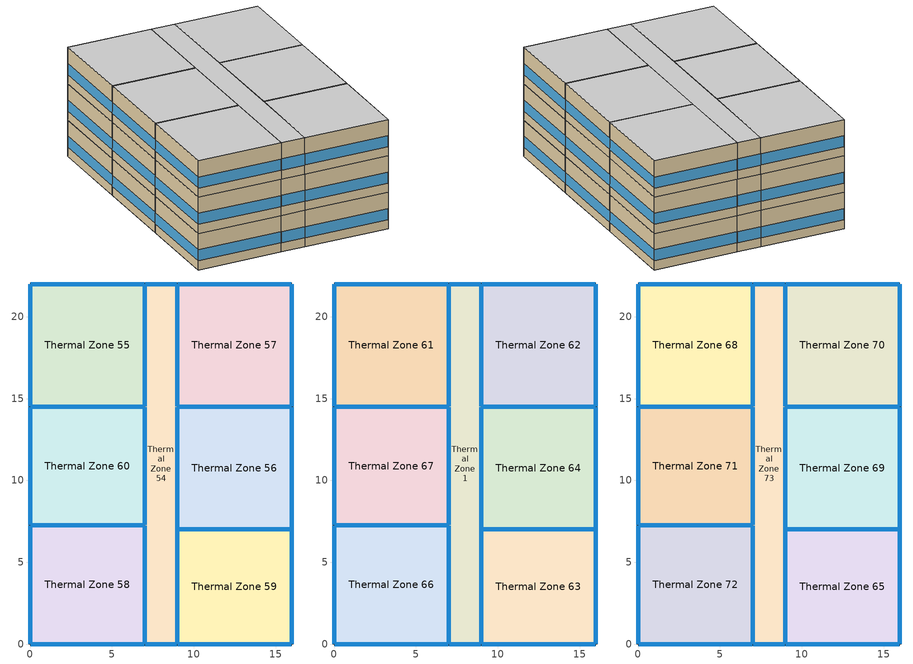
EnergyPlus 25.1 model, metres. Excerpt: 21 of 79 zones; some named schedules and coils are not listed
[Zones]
Thermal Zone 54
 floor to Thermal Zone 37 (Typical Interior Floor): 9,22 9,0 7,0 7,22 z24.38
 wall outside (Surface 350 c tbd): 7,0 9,0 z24.38:27.43
 wall outside (Surface 351 c tbd): 9,22 7,22 z24.38:27.43
 wall to Thermal Zone 55 (Typical Interior Wall): 7,22 7,14.5 z24.38:27.43
 wall to Thermal Zone 56 (Typical Interior Wall): 9,7 9,14.5 z24.38:27.43
 wall to Thermal Zone 57 (Typical Interior Wall): 9,14.5 9,22 z24.38:27.43
 wall to Thermal Zone 58 (Typical Interior Wall): 7,7.25 7,0 z24.38:27.43
 wall to Thermal Zone 60 (Typical Interior Wall): 7,14.5 7,7.25 z24.38:27.43
 wall to Thermal Zone 59 (Typical Interior Wall): 9,0 9,7 z24.38:27.43
 window inside (Typical Interior Window): 7,21.97 7,14.53 / 9,7.03 9,14.47 / 9,14.53 9,21.97 / 7,7.22 7,0.03 / 7,14.47 7,7.28 z25.14:26.06; 9,0.03 9,6.97 z25.14:26.07
 window (Customized Fenestration: u=3.36): 7.03,0 8.97,0 / 8.97,22 7.03,22 z25.14:26.08
Thermal Zone 55
 floor to Thermal Zone 48 (Typical Interior Floor): 7,22 7,14.5 0,14.5 0,22 z24.38
 wall outside (Surface 354 c tbd): 0,22 0,14.5 z24.38:27.43
 wall outside (Surface 356 c tbd): 7,22 0,22 z24.38:27.43
 wall to Thermal Zone 60 (Typical Interior Wall): 0,14.5 7,14.5 z24.38:27.43
 window (Customized Fenestration: u=3.36): 0,21.97 0,14.53 z25.14:26.06; 6.97,22 0.03,22 z25.14:26.07
 window inside (Typical Interior Window): 0.03,14.5 6.97,14.5 z25.14:26.07
Thermal Zone 56
 floor to Thermal Zone 49 (Typical Interior Floor): 16,14.5 16,7 9,7 9,14.5 z24.38
 wall outside (Surface 361 c tbd): 16,7 16,14.5 z24.38:27.43
 wall to Thermal Zone 57 (Typical Interior Wall): 16,14.5 9,14.5 z24.38:27.43
 wall to Thermal Zone 59 (Typical Interior Wall): 9,7 16,7 z24.38:27.43
 window (Customized Fenestration: u=3.36): 16,7.03 16,14.47 z25.14:26.06
 window inside (Typical Interior Window): 15.97,14.5 9.03,14.5 / 9.03,7 15.97,7 z25.14:26.07
Thermal Zone 57
 floor to Thermal Zone 52 (Typical Interior Floor): 16,22 16,14.5 9,14.5 9,22 z24.38
 wall outside (Surface 366 c tbd): 16,14.5 16,22 z24.38:27.43
 wall outside (Surface 369 c tbd): 16,22 9,22 z24.38:27.43
 window (Customized Fenestration: u=3.36): 16,14.53 16,21.97 z25.14:26.06; 15.97,22 9.03,22 z25.14:26.07
Thermal Zone 58
 floor to Thermal Zone 53 (Typical Interior Floor): 7,7.25 7,0 0,0 0,7.25 z24.38
 wall outside (Surface 373 c tbd): 0,7.25 0,0 z24.38:27.43
 wall outside (Surface 375 c tbd): 0,0 7,0 z24.38:27.43
 wall to Thermal Zone 60 (Typical Interior Wall): 7,7.25 0,7.25 z24.38:27.43
 window (Customized Fenestration: u=3.36): 0,7.22 0,0.03 z25.14:26.06; 0.03,0 6.97,0 z25.14:26.07
 window inside (Typical Interior Window): 6.97,7.25 0.03,7.25 z25.14:26.07
Thermal Zone 59
 floor to Thermal Zone 50 (Typical Interior Floor): 16,7 16,0 9,0 9,7 z24.38
 wall outside (Surface 379 c tbd): 16,0 16,7 z24.38:27.43
 wall outside (Surface 381 c tbd): 9,0 16,0 z24.38:27.43
 window (Customized Fenestration: u=3.36): 16,0.03 16,6.97 / 9.03,0 15.97,0 z25.14:26.07
Thermal Zone 60
 floor to Thermal Zone 51 (Typical Interior Floor): 7,14.5 7,7.25 0,7.25 0,14.5 z24.38
 wall outside (Surface 384 c tbd): 0,14.5 0,7.25 z24.38:27.43
 window (Customized Fenestration: u=3.36): 0,14.47 0,7.28 z25.14:26.06
Thermal Zone 1
 floor to Thermal Zone 54 (Typical Interior Floor): 9,22 9,0 7,0 7,22 z27.43
 wall outside (Surface 420 c tbd): 7,0 9,0 z27.43:30.48
 wall outside (Surface 421 c tbd): 9,22 7,22 z27.43:30.48
 wall to Thermal Zone 61 (Typical Interior Wall): 7,22 7,14.5 z27.43:30.48
 wall to Thermal Zone 64 (Typical Interior Wall): 9,7 9,14.5 z27.43:30.48
 wall to Thermal Zone 62 (Typical Interior Wall): 9,14.5 9,22 z27.43:30.48
 wall to Thermal Zone 66 (Typical Interior Wall): 7,7.25 7,0 z27.43:30.48
 wall to Thermal Zone 67 (Typical Interior Wall): 7,14.5 7,7.25 z27.43:30.48
 wall to Thermal Zone 63 (Typical Interior Wall): 9,0 9,7 z27.43:30.48
 window inside (Typical Interior Window): 7,21.97 7,14.53 / 9,7.03 9,14.47 / 9,14.53 9,21.97 / 7,7.22 7,0.03 / 7,14.47 7,7.28 / 9,0.03 9,6.97 z28.19:29.11
 window (Customized Fenestration: u=3.36): 7.03,0 8.97,0 / 8.97,22 7.03,22 z28.19:29.13
Thermal Zone 61
 floor to Thermal Zone 55 (Typical Interior Floor): 7,22 7,14.5 0,14.5 0,22 z27.43
 wall outside (Surface 390 c tbd): 0,22 0,14.5 z27.43:30.48
 wall outside (Surface 392 c tbd): 7,22 0,22 z27.43:30.48
 wall to Thermal Zone 67 (Typical Interior Wall): 0,14.5 7,14.5 z27.43:30.48
 window (Customized Fenestration: u=3.36): 0,21.97 0,14.53 / 6.97,22 0.03,22 z28.19:29.11
 window inside (Typical Interior Window): 0.03,14.5 6.97,14.5 z28.19:29.11
Thermal Zone 62
 floor to Thermal Zone 57 (Typical Interior Floor): 16,22 16,14.5 9,14.5 9,22 z27.43
 wall outside (Surface 396 c tbd): 16,14.5 16,22 z27.43:30.48
 wall outside (Surface 399 c tbd): 16,22 9,22 z27.43:30.48
 wall to Thermal Zone 64 (Typical Interior Wall): 9,14.5 16,14.5 z27.43:30.48
 window (Customized Fenestration: u=3.36): 16,14.53 16,21.97 / 15.97,22 9.03,22 z28.19:29.11
 window inside (Typical Interior Window): 9.03,14.5 15.97,14.5 z28.19:29.11
Thermal Zone 63
 floor to Thermal Zone 59 (Typical Interior Floor): 16,7 16,0 9,0 9,7 z27.43
 wall outside (Surface 403 c tbd): 16,0 16,7 z27.43:30.48
 wall outside (Surface 405 c tbd): 9,0 16,0 z27.43:30.48
 wall to Thermal Zone 64 (Typical Interior Wall): 16,7 9,7 z27.43:30.48
 window (Customized Fenestration: u=3.36): 16,0.03 16,6.97 / 9.03,0 15.97,0 z28.19:29.11
 window inside (Typical Interior Window): 15.97,7 9.03,7 z28.19:29.11
Thermal Zone 64
 floor to Thermal Zone 56 (Typical Interior Floor): 16,14.5 16,7 9,7 9,14.5 z27.43
 wall outside (Surface 409 c tbd): 16,7 16,14.5 z27.43:30.48
 window (Customized Fenestration: u=3.36): 16,7.03 16,14.47 z28.19:29.11
Thermal Zone 66
 floor to Thermal Zone 58 (Typical Interior Floor): 7,7.25 7,0 0,0 0,7.25 z27.43
 wall outside (Surface 425 c tbd): 0,7.25 0,0 z27.43:30.48
 wall outside (Surface 427 c tbd): 0,0 7,0 z27.43:30.48
 wall to Thermal Zone 67 (Typical Interior Wall): 7,7.25 0,7.25 z27.43:30.48
 window (Customized Fenestration: u=3.36): 0,7.22 0,0.03 / 0.03,0 6.97,0 z28.19:29.11
 window inside (Typical Interior Window): 6.97,7.25 0.03,7.25 z28.19:29.11
Thermal Zone 67
 floor to Thermal Zone 60 (Typical Interior Floor): 7,14.5 7,7.25 0,7.25 0,14.5 z27.43
 wall outside (Surface 430 c tbd): 0,14.5 0,7.25 z27.43:30.48
 window (Customized Fenestration: u=3.36): 0,14.47 0,7.28 z28.19:29.11
Thermal Zone 65
 floor to Thermal Zone 63 (Typical Interior Floor): 16,7 16,0 9,0 9,7 z30.48
 wall outside (Surface 443 c tbd): 16,0 16,7 z30.48:33.53
 wall outside (Surface 445 c tbd): 9,0 16,0 z30.48:33.53
 wall to Thermal Zone 73 (Typical Interior Wall): 9,7 9,0 z30.48:33.53
 wall to Thermal Zone 69 (Typical Interior Wall): 16,7 9,7 z30.48:33.53
 window inside (Typical Interior Window): 9,6.97 9,0.03 / 15.97,7 9.03,7 z31.24:32.16
 window (Customized Fenestration: u=3.36): 16,0.03 16,6.97 / 9.03,0 15.97,0 z31.24:32.16
 ceiling to Thermal Zone 76 (Typical Interior Ceiling): 16,0 16,7 9,7 9,0 z33.53
Thermal Zone 68
 floor to Thermal Zone 61 (Typical Interior Floor): 7,22 7,14.5 0,14.5 0,22 z30.48
 wall outside (Surface 436 c tbd): 0,22 0,14.5 z30.48:33.53
 wall outside (Surface 438 c tbd): 7,22 0,22 z30.48:33.53
 wall to Thermal Zone 73 (Typical Interior Wall): 7,14.5 7,22 z30.48:33.53
 wall to Thermal Zone 71 (Typical Interior Wall): 0,14.5 7,14.5 z30.48:33.53
 window (Customized Fenestration: u=3.36): 0,21.97 0,14.53 / 6.97,22 0.03,22 z31.24:32.16
 window inside (Typical Interior Window): 7,14.53 7,21.97 / 0.03,14.5 6.97,14.5 z31.24:32.16
 ceiling to Thermal Zone 75 (Typical Interior Ceiling): 7,14.5 7,22 0,22 0,14.5 z33.53
Thermal Zone 69
 floor to Thermal Zone 64 (Typical Interior Floor): 16,14.5 16,7 9,7 9,14.5 z30.48
 wall outside (Surface 449 c tbd): 16,7 16,14.5 z30.48:33.53
 wall to Thermal Zone 73 (Typical Interior Wall): 9,14.5 9,7 z30.48:33.53
 wall to Thermal Zone 70 (Typical Interior Wall): 16,14.5 9,14.5 z30.48:33.53
 window inside (Typical Interior Window): 9,14.47 9,7.03 / 15.97,14.5 9.03,14.5 z31.24:32.16
 window (Customized Fenestration: u=3.36): 16,7.03 16,14.47 z31.24:32.16
 ceiling to Thermal Zone 24 (Typical Interior Ceiling): 16,7 16,14.5 9,14.5 9,7 z33.53
Thermal Zone 70
 floor to Thermal Zone 62 (Typical Interior Floor): 16,22 16,14.5 9,14.5 9,22 z30.48
 wall outside (Surface 454 c tbd): 16,14.5 16,22 z30.48:33.53
 wall outside (Surface 457 c tbd): 16,22 9,22 z30.48:33.53
 wall to Thermal Zone 73 (Typical Interior Wall): 9,22 9,14.5 z30.48:33.53
 window (Customized Fenestration: u=3.36): 16,14.53 16,21.97 / 15.97,22 9.03,22 z31.24:32.16
 window inside (Typical Interior Window): 9,21.97 9,14.53 z31.24:32.16
 ceiling to Thermal Zone 74 (Typical Interior Ceiling): 16,14.5 16,22 9,22 9,14.5 z33.53
Thermal Zone 71
 floor to Thermal Zone 67 (Typical Interior Floor): 7,14.5 7,7.25 0,7.25 0,14.5 z30.48
 wall outside (Surface 460 c tbd): 0,14.5 0,7.25 z30.48:33.53
 wall to Thermal Zone 73 (Typical Interior Wall): 7,7.25 7,14.5 z30.48:33.53
 wall to Thermal Zone 72 (Typical Interior Wall): 0,7.25 7,7.25 z30.48:33.53
 window (Customized Fenestration: u=3.36): 0,14.47 0,7.28 z31.24:32.16
 window inside (Typical Interior Window): 7,7.28 7,14.47 / 0.03,7.25 6.97,7.25 z31.24:32.16
 ceiling to Thermal Zone 79 (Typical Interior Ceiling): 7,7.25 7,14.5 0,14.5 0,7.25 z33.53
Thermal Zone 72
 floor to Thermal Zone 66 (Typical Interior Floor): 7,7.25 7,0 0,0 0,7.25 z30.48
 wall outside (Surface 467 c tbd): 0,7.25 0,0 z30.48:33.53
 wall outside (Surface 469 c tbd): 0,0 7,0 z30.48:33.53
 wall to Thermal Zone 73 (Typical Interior Wall): 7,0 7,7.25 z30.48:33.53
 window inside (Typical Interior Window): 7,0.03 7,7.22 z31.24:32.16
 window (Customized Fenestration: u=3.36): 0,7.22 0,0.03 / 0.03,0 6.97,0 z31.24:32.16
 ceiling to Thermal Zone 78 (Typical Interior Ceiling): 7,0 7,7.25 0,7.25 0,0 z33.53
Thermal Zone 73
 floor to Thermal Zone 1 (Typical Interior Floor): 9,22 9,0 7,0 7,22 z30.48
 wall outside (Surface 478 c tbd): 7,0 9,0 z30.48:33.53
 wall outside (Surface 479 c tbd): 9,22 7,22 z30.48:33.53
 window (Customized Fenestration: u=3.36): 7.03,0 8.97,0 / 8.97,22 7.03,22 z31.24:32.18
 ceiling to Thermal Zone 77 (Typical Interior Ceiling): 9,0 9,22 7,22 7,0 z33.53
[Building]
Building 1
[Site:Location]
Montreal-Trudeau Intl AP: Latitude {deg}=45.4706; Longitude {deg}=-73.7408; Time Zone {hr}=-5; Elevation {m}=36; Keep Site Location Information=No
[SizingPeriod:DesignDay] Month=7; Day of Month=21; Day Type=SummerDesignDay; Daily Dry-Bulb Temperature Range {deltaC}=9.3; Dry-Bulb Temperature Range Modifier Type=DefaultMultipliers; Barometric Pressure {Pa}=100893; Wind Speed {m/s}=4.9; Wind Direction {deg}=220; Rain Indicator=No; Snow Indicator=No; Daylight Saving Time Indicator=No; Solar Model Indicator=ASHRAETau; ASHRAE Clear Sky Optical Depth for Beam Irradiance (taub)=0.465; ASHRAE Clear Sky Optical Depth for Diffuse Irradiance (taud)=1.966; Begin Environment Reset Mode=FullResetAtBeginEnvironment
Name | Maximum Dry-Bulb Temperature {C} | Humidity Condition Type | Wetbulb or DewPoint at Maximum Dry-Bulb {C} | Enthalpy at Maximum Dry-Bulb {J/kg}
Montreal Int'l Ann Clg .4% Condns DB=>MWB | 30 | Wetbulb | 22.1
Montreal Int'l Ann Clg .4% Condns DP=>MDB | 26 | Dewpoint | 21.6
Montreal Int'l Ann Clg .4% Condns Enth=>MDB | 28.1 | Enthalpy |  | 69300
Montreal Int'l Ann Clg .4% Condns WB=>MDB | 28.1 | Wetbulb | 23.2
[Material] Thermal Absorptance=0.9
Name | Roughness | Thickness {m} | Conductivity {W/m-K} | Density {kg/m3} | Specific Heat {J/kg-K} | Solar Absorptance | Visible Absorptance
100mm Normalweight concrete floor | MediumRough | 0.1016 | 2.31045 | 2322 | 832.557 | 0.7 | 0.7
G01 13mm gypsum board | Smooth | 0.0127 | 0.160031 | 800.001 | 1090.73 | 0.7 | 0.5
G05 25mm wood 1 | MediumSmooth | 0.0254 | 0.15 | 608 | 1630 | 0.5 | 0.5
Generic Brick (R 1.0x Solar 1.0x Therm 1.0x) | MediumRough | 0.1 | 0.9 | 1920 | 790 | 0.65 | 0.65
Generic Gypsum Board (R 1.0x Solar 1.0x Therm 1.0x) | MediumSmooth | 0.0127 | 0.16 | 800 | 1090 | 0.5 | 0.5
Generic Wall Air Gap (R 1.0x Solar 1.0x Therm 1.0x) | Smooth | 0.1 | 0.667 | 1.28 | 1000 | 0.7 | 0.7
Surface 350 m tbd; Surface 351 m tbd; Surface 420 m tbd; Surface 421 m tbd; Surface 478 m tbd; Surface 479 m tbd | MediumRough | 0.1 | 0.153035 | 15 | 1500 | 0.7 | 0.7
Surface 354 m tbd; Surface 366 m tbd; Surface 390 m tbd; Surface 396 m tbd; Surface 436 m tbd; Surface 454 m tbd | MediumRough | 0.1 | 0.145769 | 15 | 1500 | 0.7 | 0.7
Surface 356 m tbd; Surface 369 m tbd; Surface 375 m tbd; Surface 379 m tbd; Surface 381 m tbd; Surface 392 m tbd; Surface 399 m tbd; Surface 403 m tbd; Surface 405 m tbd; Surface 427 m tbd; Surface 438 m tbd; Surface 443 m tbd; Surface 445 m tbd; Surface 457 m tbd; Surface 469 m tbd | MediumRough | 0.1 | 0.146739 | 15 | 1500 | 0.7 | 0.7
Surface 361 m tbd; Surface 409 m tbd; Surface 449 m tbd | MediumRough | 0.1 | 0.137674 | 15 | 1500 | 0.7 | 0.7
Surface 373 m tbd; Surface 425 m tbd; Surface 467 m tbd | MediumRough | 0.1 | 0.146237 | 15 | 1500 | 0.7 | 0.7
Surface 384 m tbd; Surface 430 m tbd; Surface 460 m tbd | MediumRough | 0.1 | 0.137863 | 15 | 1500 | 0.7 | 0.7
[Material:NoMass]
CP02 CARPET PAD 1: Roughness=Smooth; Thermal Resistance {m2-K/W}=0.21648; Thermal Absorptance=0.9; Solar Absorptance=0.7; Visible Absorptance=0.8
[WindowMaterial:Glazing]
Clear 3mm 1: Optical Data Type=SpectralAverage; Thickness {m}=0.003; Solar Transmittance at Normal Incidence=0.837; Front Side Solar Reflectance at Normal Incidence=0.075; Back Side Solar Reflectance at Normal Incidence=0.075; Visible Transmittance at Normal Incidence=0.898; Front Side Visible Reflectance at Normal Incidence=0.081; Back Side Visible Reflectance at Normal Incidence=0.081; Infrared Transmittance at Normal Incidence=0; Front Side Infrared Hemispherical Emissivity=0.84; Back Side Infrared Hemispherical Emissivity=0.84; Conductivity {W/m-K}=0.9; Dirt Correction Factor for Solar and Visible Transmittance=1; Solar Diffusing=No
[WindowMaterial:SimpleGlazingSystem]
Fenestration U=3.32 0.66 1: U-Factor {W/m2-K}=3.32; Solar Heat Gain Coefficient=0.66; Visible Transmittance=0.21
[Construction]
Customized Fenestration: u=3.36: Fenestration U=3.32 0.66 1
Surface 350 c tbd: Generic Brick (R 1.0x Solar 1.0x Therm 1.0x), Surface 350 m tbd, Generic Wall Air Gap (R 1.0x Solar 1.0x Therm 1.0x), Generic Gypsum Board (R 1.0x Solar 1.0x Therm 1.0x)
Surface 351 c tbd: Generic Brick (R 1.0x Solar 1.0x Therm 1.0x), Surface 351 m tbd, Generic Wall Air Gap (R 1.0x Solar 1.0x Therm 1.0x), Generic Gypsum Board (R 1.0x Solar 1.0x Therm 1.0x)
Surface 354 c tbd: Generic Brick (R 1.0x Solar 1.0x Therm 1.0x), Surface 354 m tbd, Generic Wall Air Gap (R 1.0x Solar 1.0x Therm 1.0x), Generic Gypsum Board (R 1.0x Solar 1.0x Therm 1.0x)
Surface 356 c tbd: Generic Brick (R 1.0x Solar 1.0x Therm 1.0x), Surface 356 m tbd, Generic Wall Air Gap (R 1.0x Solar 1.0x Therm 1.0x), Generic Gypsum Board (R 1.0x Solar 1.0x Therm 1.0x)
Surface 361 c tbd: Generic Brick (R 1.0x Solar 1.0x Therm 1.0x), Surface 361 m tbd, Generic Wall Air Gap (R 1.0x Solar 1.0x Therm 1.0x), Generic Gypsum Board (R 1.0x Solar 1.0x Therm 1.0x)
Surface 366 c tbd: Generic Brick (R 1.0x Solar 1.0x Therm 1.0x), Surface 366 m tbd, Generic Wall Air Gap (R 1.0x Solar 1.0x Therm 1.0x), Generic Gypsum Board (R 1.0x Solar 1.0x Therm 1.0x)
Surface 369 c tbd: Generic Brick (R 1.0x Solar 1.0x Therm 1.0x), Surface 369 m tbd, Generic Wall Air Gap (R 1.0x Solar 1.0x Therm 1.0x), Generic Gypsum Board (R 1.0x Solar 1.0x Therm 1.0x)
Surface 373 c tbd: Generic Brick (R 1.0x Solar 1.0x Therm 1.0x), Surface 373 m tbd, Generic Wall Air Gap (R 1.0x Solar 1.0x Therm 1.0x), Generic Gypsum Board (R 1.0x Solar 1.0x Therm 1.0x)
Surface 375 c tbd: Generic Brick (R 1.0x Solar 1.0x Therm 1.0x), Surface 375 m tbd, Generic Wall Air Gap (R 1.0x Solar 1.0x Therm 1.0x), Generic Gypsum Board (R 1.0x Solar 1.0x Therm 1.0x)
Surface 379 c tbd: Generic Brick (R 1.0x Solar 1.0x Therm 1.0x), Surface 379 m tbd, Generic Wall Air Gap (R 1.0x Solar 1.0x Therm 1.0x), Generic Gypsum Board (R 1.0x Solar 1.0x Therm 1.0x)
Surface 381 c tbd: Generic Brick (R 1.0x Solar 1.0x Therm 1.0x), Surface 381 m tbd, Generic Wall Air Gap (R 1.0x Solar 1.0x Therm 1.0x), Generic Gypsum Board (R 1.0x Solar 1.0x Therm 1.0x)
Surface 384 c tbd: Generic Brick (R 1.0x Solar 1.0x Therm 1.0x), Surface 384 m tbd, Generic Wall Air Gap (R 1.0x Solar 1.0x Therm 1.0x), Generic Gypsum Board (R 1.0x Solar 1.0x Therm 1.0x)
Surface 390 c tbd: Generic Brick (R 1.0x Solar 1.0x Therm 1.0x), Surface 390 m tbd, Generic Wall Air Gap (R 1.0x Solar 1.0x Therm 1.0x), Generic Gypsum Board (R 1.0x Solar 1.0x Therm 1.0x)
Surface 392 c tbd: Generic Brick (R 1.0x Solar 1.0x Therm 1.0x), Surface 392 m tbd, Generic Wall Air Gap (R 1.0x Solar 1.0x Therm 1.0x), Generic Gypsum Board (R 1.0x Solar 1.0x Therm 1.0x)
Surface 396 c tbd: Generic Brick (R 1.0x Solar 1.0x Therm 1.0x), Surface 396 m tbd, Generic Wall Air Gap (R 1.0x Solar 1.0x Therm 1.0x), Generic Gypsum Board (R 1.0x Solar 1.0x Therm 1.0x)
Surface 399 c tbd: Generic Brick (R 1.0x Solar 1.0x Therm 1.0x), Surface 399 m tbd, Generic Wall Air Gap (R 1.0x Solar 1.0x Therm 1.0x), Generic Gypsum Board (R 1.0x Solar 1.0x Therm 1.0x)
Surface 403 c tbd: Generic Brick (R 1.0x Solar 1.0x Therm 1.0x), Surface 403 m tbd, Generic Wall Air Gap (R 1.0x Solar 1.0x Therm 1.0x), Generic Gypsum Board (R 1.0x Solar 1.0x Therm 1.0x)
Surface 405 c tbd: Generic Brick (R 1.0x Solar 1.0x Therm 1.0x), Surface 405 m tbd, Generic Wall Air Gap (R 1.0x Solar 1.0x Therm 1.0x), Generic Gypsum Board (R 1.0x Solar 1.0x Therm 1.0x)
Surface 409 c tbd: Generic Brick (R 1.0x Solar 1.0x Therm 1.0x), Surface 409 m tbd, Generic Wall Air Gap (R 1.0x Solar 1.0x Therm 1.0x), Generic Gypsum Board (R 1.0x Solar 1.0x Therm 1.0x)
Surface 420 c tbd: Generic Brick (R 1.0x Solar 1.0x Therm 1.0x), Surface 420 m tbd, Generic Wall Air Gap (R 1.0x Solar 1.0x Therm 1.0x), Generic Gypsum Board (R 1.0x Solar 1.0x Therm 1.0x)
Surface 421 c tbd: Generic Brick (R 1.0x Solar 1.0x Therm 1.0x), Surface 421 m tbd, Generic Wall Air Gap (R 1.0x Solar 1.0x Therm 1.0x), Generic Gypsum Board (R 1.0x Solar 1.0x Therm 1.0x)
Surface 425 c tbd: Generic Brick (R 1.0x Solar 1.0x Therm 1.0x), Surface 425 m tbd, Generic Wall Air Gap (R 1.0x Solar 1.0x Therm 1.0x), Generic Gypsum Board (R 1.0x Solar 1.0x Therm 1.0x)
Surface 427 c tbd: Generic Brick (R 1.0x Solar 1.0x Therm 1.0x), Surface 427 m tbd, Generic Wall Air Gap (R 1.0x Solar 1.0x Therm 1.0x), Generic Gypsum Board (R 1.0x Solar 1.0x Therm 1.0x)
Surface 430 c tbd: Generic Brick (R 1.0x Solar 1.0x Therm 1.0x), Surface 430 m tbd, Generic Wall Air Gap (R 1.0x Solar 1.0x Therm 1.0x), Generic Gypsum Board (R 1.0x Solar 1.0x Therm 1.0x)
Surface 436 c tbd: Generic Brick (R 1.0x Solar 1.0x Therm 1.0x), Surface 436 m tbd, Generic Wall Air Gap (R 1.0x Solar 1.0x Therm 1.0x), Generic Gypsum Board (R 1.0x Solar 1.0x Therm 1.0x)
Surface 438 c tbd: Generic Brick (R 1.0x Solar 1.0x Therm 1.0x), Surface 438 m tbd, Generic Wall Air Gap (R 1.0x Solar 1.0x Therm 1.0x), Generic Gypsum Board (R 1.0x Solar 1.0x Therm 1.0x)
Surface 443 c tbd: Generic Brick (R 1.0x Solar 1.0x Therm 1.0x), Surface 443 m tbd, Generic Wall Air Gap (R 1.0x Solar 1.0x Therm 1.0x), Generic Gypsum Board (R 1.0x Solar 1.0x Therm 1.0x)
Surface 445 c tbd: Generic Brick (R 1.0x Solar 1.0x Therm 1.0x), Surface 445 m tbd, Generic Wall Air Gap (R 1.0x Solar 1.0x Therm 1.0x), Generic Gypsum Board (R 1.0x Solar 1.0x Therm 1.0x)
Surface 449 c tbd: Generic Brick (R 1.0x Solar 1.0x Therm 1.0x), Surface 449 m tbd, Generic Wall Air Gap (R 1.0x Solar 1.0x Therm 1.0x), Generic Gypsum Board (R 1.0x Solar 1.0x Therm 1.0x)
Surface 454 c tbd: Generic Brick (R 1.0x Solar 1.0x Therm 1.0x), Surface 454 m tbd, Generic Wall Air Gap (R 1.0x Solar 1.0x Therm 1.0x), Generic Gypsum Board (R 1.0x Solar 1.0x Therm 1.0x)
Surface 457 c tbd: Generic Brick (R 1.0x Solar 1.0x Therm 1.0x), Surface 457 m tbd, Generic Wall Air Gap (R 1.0x Solar 1.0x Therm 1.0x), Generic Gypsum Board (R 1.0x Solar 1.0x Therm 1.0x)
Surface 460 c tbd: Generic Brick (R 1.0x Solar 1.0x Therm 1.0x), Surface 460 m tbd, Generic Wall Air Gap (R 1.0x Solar 1.0x Therm 1.0x), Generic Gypsum Board (R 1.0x Solar 1.0x Therm 1.0x)
Surface 467 c tbd: Generic Brick (R 1.0x Solar 1.0x Therm 1.0x), Surface 467 m tbd, Generic Wall Air Gap (R 1.0x Solar 1.0x Therm 1.0x), Generic Gypsum Board (R 1.0x Solar 1.0x Therm 1.0x)
Surface 469 c tbd: Generic Brick (R 1.0x Solar 1.0x Therm 1.0x), Surface 469 m tbd, Generic Wall Air Gap (R 1.0x Solar 1.0x Therm 1.0x), Generic Gypsum Board (R 1.0x Solar 1.0x Therm 1.0x)
Surface 478 c tbd: Generic Brick (R 1.0x Solar 1.0x Therm 1.0x), Surface 478 m tbd, Generic Wall Air Gap (R 1.0x Solar 1.0x Therm 1.0x), Generic Gypsum Board (R 1.0x Solar 1.0x Therm 1.0x)
Surface 479 c tbd: Generic Brick (R 1.0x Solar 1.0x Therm 1.0x), Surface 479 m tbd, Generic Wall Air Gap (R 1.0x Solar 1.0x Therm 1.0x), Generic Gypsum Board (R 1.0x Solar 1.0x Therm 1.0x)
Typical Interior Ceiling: CP02 CARPET PAD 1, 100mm Normalweight concrete floor
Typical Interior Floor: 100mm Normalweight concrete floor, CP02 CARPET PAD 1
Typical Interior Partition 4: G05 25mm wood 1
Typical Interior Wall: G01 13mm gypsum board, G01 13mm gypsum board
Typical Interior Window: Clear 3mm 1
[Zone] Multiplier=1; Part of Total Floor Area=Yes
Thermal Zone 1; Thermal Zone 54; Thermal Zone 55; Thermal Zone 56; Thermal Zone 57; Thermal Zone 58; Thermal Zone 59; Thermal Zone 60; Thermal Zone 61; Thermal Zone 62; Thermal Zone 63; Thermal Zone 64; Thermal Zone 65; Thermal Zone 66; Thermal Zone 67; Thermal Zone 68; Thermal Zone 69; Thermal Zone 70; Thermal Zone 71; Thermal Zone 72; Thermal Zone 73
[Space]
Name | Zone | Space Type
Space 163 | Thermal Zone 1 | MURB lobby 2
Space 152 | Thermal Zone 54 | MURB lobby 2
Space 153 | Thermal Zone 55 | MURB small 1
Space 154 | Thermal Zone 56 | MURB small 1
Space 155 | Thermal Zone 57 | MURB small 1
Space 156 | Thermal Zone 58 | MURB small 1
Space 157 | Thermal Zone 59 | MURB small 1
Space 158 | Thermal Zone 60 | MURB small 1
Space 159 | Thermal Zone 61 | MURB small 1
Space 160 | Thermal Zone 62 | MURB small 1
Space 161 | Thermal Zone 63 | MURB small 1
Space 162 | Thermal Zone 64 | MURB small 1
Space 167 | Thermal Zone 65 | MURB small 1
Space 164 | Thermal Zone 66 | MURB small 1
Space 165 | Thermal Zone 67 | MURB small 1
Space 166 | Thermal Zone 68 | MURB small 1
Space 168 | Thermal Zone 69 | MURB small 1
Space 169 | Thermal Zone 70 | MURB small 1
Space 170 | Thermal Zone 71 | MURB small 1
Space 171 | Thermal Zone 72 | MURB small 1
Space 172 | Thermal Zone 73 | MURB lobby 2
[SpaceList]
MURB lobby 2: Space 112, Space 104, Space 163, Space 125, Space 121, Space 140, Space 145, Space 136, Space 152, Space 172, Space 177
MURB small 1: Space 108, Space 150, Space 130, Space 134, Space 129, Space 162, Space 103, Space 151, Space 148, Space 105, Space 106, Space 107, Space 137, Space 144, Space 124, Space 109, Space 161, Space 158, Space 110, Space 111, Space 119, Space 138, Space 113, Space 114, Space 128, Space 115, Space 127, Space 116, Space 135, Space 117, Space 118, Space 143, Space 120, Space 149, Space 176, Space 147, Space 122, Space 123, Space 126, Space 131, Space 153, Space 132, Space 133, Space 139, Space 154, Space 141, Space 142, Space 146, Space 155, Space 156, Space 157, Space 159, Space 160, Space 167, Space 164, Space 165, Space 166, Space 168, Space 169, Space 170, Space 171, Space 173, Space 174, Space 175, Space 178, Space 179
[InternalMass] Construction=Typical Interior Partition 4
Name | Zone or ZoneList | Space or SpaceList | Surface Area {m2}
Space 163 Internal Mass 4 | Thermal Zone 1 | Space 163 | 88
Space 152 Internal Mass 4 | Thermal Zone 54 | Space 152 | 88
Space 172 Internal Mass 4 | Thermal Zone 73 | Space 172 | 88
Space 162 Internal Mass 8 | Thermal Zone 64 | Space 162 | 105
Space 161 Internal Mass 8 | Thermal Zone 63 | Space 161 | 98
Space 158 Internal Mass 8 | Thermal Zone 60 | Space 158 | 101.5
Space 153 Internal Mass 8 | Thermal Zone 55 | Space 153 | 105
Space 154 Internal Mass 8 | Thermal Zone 56 | Space 154 | 105
Space 155 Internal Mass 8 | Thermal Zone 57 | Space 155 | 105
Space 156 Internal Mass 8 | Thermal Zone 58 | Space 156 | 101.5
Space 157 Internal Mass 8 | Thermal Zone 59 | Space 157 | 98
Space 159 Internal Mass 8 | Thermal Zone 61 | Space 159 | 105
Space 160 Internal Mass 8 | Thermal Zone 62 | Space 160 | 105
Space 167 Internal Mass 8 | Thermal Zone 65 | Space 167 | 98
Space 164 Internal Mass 8 | Thermal Zone 66 | Space 164 | 101.5
Space 165 Internal Mass 8 | Thermal Zone 67 | Space 165 | 101.5
Space 166 Internal Mass 8 | Thermal Zone 68 | Space 166 | 105
Space 168 Internal Mass 8 | Thermal Zone 69 | Space 168 | 105
Space 169 Internal Mass 8 | Thermal Zone 70 | Space 169 | 105
Space 170 Internal Mass 8 | Thermal Zone 71 | Space 170 | 101.5
Space 171 Internal Mass 8 | Thermal Zone 72 | Space 171 | 101.5
[ZoneInfiltration:DesignFlowRate] Design Flow Rate Calculation Method=Flow/ExteriorArea; Flow Rate per Exterior Surface Area {m3/s-m2}=0.000743908; Constant Term Coefficient=0.107472; Temperature Term Coefficient=0.0119911; Velocity Term Coefficient=0; Velocity Squared Term Coefficient=0.0134792; Density Basis=Outdoor
Name | Zone or ZoneList or Space or SpaceList | Schedule
Space 163 HVAC Off Infiltration | Space 163 | Infiltration HVAC Off Schedule
Space 163 HVAC On Infiltration | Space 163 | Infiltration HVAC On Schedule
Space 152 HVAC Off Infiltration | Space 152 | Infiltration HVAC Off Schedule
Space 152 HVAC On Infiltration | Space 152 | Infiltration HVAC On Schedule
Space 153 HVAC Off Infiltration | Space 153 | Infiltration HVAC Off Schedule
Space 153 HVAC On Infiltration | Space 153 | Infiltration HVAC On Schedule
Space 154 HVAC Off Infiltration | Space 154 | Infiltration HVAC Off Schedule
Space 154 HVAC On Infiltration | Space 154 | Infiltration HVAC On Schedule
Space 155 HVAC Off Infiltration | Space 155 | Infiltration HVAC Off Schedule
Space 155 HVAC On Infiltration | Space 155 | Infiltration HVAC On Schedule
Space 156 HVAC Off Infiltration | Space 156 | Infiltration HVAC Off Schedule
Space 156 HVAC On Infiltration | Space 156 | Infiltration HVAC On Schedule
Space 157 HVAC Off Infiltration | Space 157 | Infiltration HVAC Off Schedule
Space 157 HVAC On Infiltration | Space 157 | Infiltration HVAC On Schedule
Space 158 HVAC Off Infiltration | Space 158 | Infiltration HVAC Off Schedule
Space 158 HVAC On Infiltration | Space 158 | Infiltration HVAC On Schedule
Space 159 HVAC Off Infiltration | Space 159 | Infiltration HVAC Off Schedule
Space 159 HVAC On Infiltration | Space 159 | Infiltration HVAC On Schedule
Space 160 HVAC Off Infiltration | Space 160 | Infiltration HVAC Off Schedule
Space 160 HVAC On Infiltration | Space 160 | Infiltration HVAC On Schedule
Space 161 HVAC Off Infiltration | Space 161 | Infiltration HVAC Off Schedule
Space 161 HVAC On Infiltration | Space 161 | Infiltration HVAC On Schedule
Space 162 HVAC Off Infiltration | Space 162 | Infiltration HVAC Off Schedule
Space 162 HVAC On Infiltration | Space 162 | Infiltration HVAC On Schedule
Space 167 HVAC Off Infiltration | Space 167 | Infiltration HVAC Off Schedule
Space 167 HVAC On Infiltration | Space 167 | Infiltration HVAC On Schedule
Space 164 HVAC Off Infiltration | Space 164 | Infiltration HVAC Off Schedule
Space 164 HVAC On Infiltration | Space 164 | Infiltration HVAC On Schedule
Space 165 HVAC Off Infiltration | Space 165 | Infiltration HVAC Off Schedule
Space 165 HVAC On Infiltration | Space 165 | Infiltration HVAC On Schedule
Space 166 HVAC Off Infiltration | Space 166 | Infiltration HVAC Off Schedule
Space 166 HVAC On Infiltration | Space 166 | Infiltration HVAC On Schedule
Space 168 HVAC Off Infiltration | Space 168 | Infiltration HVAC Off Schedule
Space 168 HVAC On Infiltration | Space 168 | Infiltration HVAC On Schedule
Space 169 HVAC Off Infiltration | Space 169 | Infiltration HVAC Off Schedule
Space 169 HVAC On Infiltration | Space 169 | Infiltration HVAC On Schedule
Space 170 HVAC Off Infiltration | Space 170 | Infiltration HVAC Off Schedule
Space 170 HVAC On Infiltration | Space 170 | Infiltration HVAC On Schedule
Space 171 HVAC Off Infiltration | Space 171 | Infiltration HVAC Off Schedule
Space 171 HVAC On Infiltration | Space 171 | Infiltration HVAC On Schedule
Space 172 HVAC Off Infiltration | Space 172 | Infiltration HVAC Off Schedule
Space 172 HVAC On Infiltration | Space 172 | Infiltration HVAC On Schedule
[ZoneControl:Thermostat] Temperature Difference Between Cutout And Setpoint {deltaC}=0
Name | Zone or ZoneList | Control Type Schedule | Control 1
Thermal Zone 1 Thermostat | Thermal Zone 1 | Thermal Zone 1 Thermostat Schedule | Thermostat Setpoint Dual Setpoint 25
Thermal Zone 54 Thermostat | Thermal Zone 54 | Thermal Zone 54 Thermostat Schedule | Thermostat Setpoint Dual Setpoint 44
Thermal Zone 55 Thermostat | Thermal Zone 55 | Thermal Zone 55 Thermostat Schedule | Thermostat Setpoint Dual Setpoint 55
Thermal Zone 56 Thermostat | Thermal Zone 56 | Thermal Zone 56 Thermostat Schedule | Thermostat Setpoint Dual Setpoint 57
Thermal Zone 57 Thermostat | Thermal Zone 57 | Thermal Zone 57 Thermostat Schedule | Thermostat Setpoint Dual Setpoint 48
Thermal Zone 58 Thermostat | Thermal Zone 58 | Thermal Zone 58 Thermostat Schedule | Thermostat Setpoint Dual Setpoint 58
Thermal Zone 59 Thermostat | Thermal Zone 59 | Thermal Zone 59 Thermostat Schedule | Thermostat Setpoint Dual Setpoint 41
Thermal Zone 60 Thermostat | Thermal Zone 60 | Thermal Zone 60 Thermostat Schedule | Thermostat Setpoint Dual Setpoint 50
Thermal Zone 61 Thermostat | Thermal Zone 61 | Thermal Zone 61 Thermostat Schedule | Thermostat Setpoint Dual Setpoint 59
Thermal Zone 62 Thermostat | Thermal Zone 62 | Thermal Zone 62 Thermostat Schedule | Thermostat Setpoint Dual Setpoint 38
Thermal Zone 63 Thermostat | Thermal Zone 63 | Thermal Zone 63 Thermostat Schedule | Thermostat Setpoint Dual Setpoint 54
Thermal Zone 64 Thermostat | Thermal Zone 64 | Thermal Zone 64 Thermostat Schedule | Thermostat Setpoint Dual Setpoint 42
Thermal Zone 65 Thermostat | Thermal Zone 65 | Thermal Zone 65 Thermostat Schedule | Thermostat Setpoint Dual Setpoint 35
Thermal Zone 66 Thermostat | Thermal Zone 66 | Thermal Zone 66 Thermostat Schedule | Thermostat Setpoint Dual Setpoint 36
Thermal Zone 67 Thermostat | Thermal Zone 67 | Thermal Zone 67 Thermostat Schedule | Thermostat Setpoint Dual Setpoint 43
Thermal Zone 68 Thermostat | Thermal Zone 68 | Thermal Zone 68 Thermostat Schedule | Thermostat Setpoint Dual Setpoint 56
Thermal Zone 69 Thermostat | Thermal Zone 69 | Thermal Zone 69 Thermostat Schedule | Thermostat Setpoint Dual Setpoint 49
Thermal Zone 70 Thermostat | Thermal Zone 70 | Thermal Zone 70 Thermostat Schedule | Thermostat Setpoint Dual Setpoint 51
Thermal Zone 71 Thermostat | Thermal Zone 71 | Thermal Zone 71 Thermostat Schedule | Thermostat Setpoint Dual Setpoint 60
Thermal Zone 72 Thermostat | Thermal Zone 72 | Thermal Zone 72 Thermostat Schedule | Thermostat Setpoint Dual Setpoint 52
Thermal Zone 73 Thermostat | Thermal Zone 73 | Thermal Zone 73 Thermostat Schedule | Thermostat Setpoint Dual Setpoint 45
[ThermostatSetpoint:DualSetpoint] Heating Setpoint Temperature Schedule=NECB-G-Thermostat Setpoint-Heating; Cooling Setpoint Temperature Schedule=NECB-G-Thermostat Setpoint-Cooling 1
Thermostat Setpoint Dual Setpoint 25; Thermostat Setpoint Dual Setpoint 44; Thermostat Setpoint Dual Setpoint 55; Thermostat Setpoint Dual Setpoint 57; Thermostat Setpoint Dual Setpoint 48; Thermostat Setpoint Dual Setpoint 58; Thermostat Setpoint Dual Setpoint 41; Thermostat Setpoint Dual Setpoint 50; Thermostat Setpoint Dual Setpoint 59; Thermostat Setpoint Dual Setpoint 38; Thermostat Setpoint Dual Setpoint 54; Thermostat Setpoint Dual Setpoint 42; Thermostat Setpoint Dual Setpoint 35; Thermostat Setpoint Dual Setpoint 36; Thermostat Setpoint Dual Setpoint 43; Thermostat Setpoint Dual Setpoint 56; Thermostat Setpoint Dual Setpoint 49; Thermostat Setpoint Dual Setpoint 51; Thermostat Setpoint Dual Setpoint 60; Thermostat Setpoint Dual Setpoint 52; Thermostat Setpoint Dual Setpoint 45
[ZoneHVAC:PackagedTerminalAirConditioner] Availability Schedule=Always On Discrete hvac_library; Cooling Supply Air Flow Rate {m3/s}=Autosize; Heating Supply Air Flow Rate {m3/s}=Autosize; No Load Supply Air Flow Rate {m3/s}=Autosize; No Load Supply Air Flow Rate Control Set To Low Speed=Yes; Cooling Outdoor Air Flow Rate {m3/s}=Autosize; Heating Outdoor Air Flow Rate {m3/s}=Autosize; No Load Outdoor Air Flow Rate {m3/s}=Autosize; Fan Placement=DrawThrough; Supply Air Fan Operating Mode Schedule=Cycling PTAC Fan Mode Always Zero
Name | Supply Air Fan | Heating Coil | Cooling Coil
Cycling PTAC DX Clg Elec Htg 65 | Cycling Elec PTAC Fan 65 | Cycling PTAC Elec Htg Coil 65 | Cycling Elec PTAC 1 Spd DX Clg Coil 65
Cycling PTAC DX Clg Elec Htg 58 | Cycling Elec PTAC Fan 58 | Cycling PTAC Elec Htg Coil 58 | Cycling Elec PTAC 1 Spd DX Clg Coil 58
Cycling PTAC DX Clg Elec Htg 56 | Cycling Elec PTAC Fan 56 | Cycling PTAC Elec Htg Coil 56 | Cycling Elec PTAC 1 Spd DX Clg Coil 56
Cycling PTAC DX Clg Elec Htg 59 | Cycling Elec PTAC Fan 59 | Cycling PTAC Elec Htg Coil 59 | Cycling Elec PTAC 1 Spd DX Clg Coil 59
Cycling PTAC DX Clg Elec Htg 3 | Cycling Elec PTAC Fan 3 | Cycling PTAC Elec Htg Coil 3 | Cycling Elec PTAC 1 Spd DX Clg Coil 3
Cycling PTAC DX Clg Elec Htg 67 | Cycling Elec PTAC Fan 67 | Cycling PTAC Elec Htg Coil 67 | Cycling Elec PTAC 1 Spd DX Clg Coil 67
Cycling PTAC DX Clg Elec Htg 38 | Cycling Elec PTAC Fan 38 | Cycling PTAC Elec Htg Coil 38 | Cycling Elec PTAC 1 Spd DX Clg Coil 38
Cycling PTAC DX Clg Elec Htg 60 | Cycling Elec PTAC Fan 60 | Cycling PTAC Elec Htg Coil 60 | Cycling Elec PTAC 1 Spd DX Clg Coil 60
Cycling PTAC DX Clg Elec Htg 39 | Cycling Elec PTAC Fan 39 | Cycling PTAC Elec Htg Coil 39 | Cycling Elec PTAC 1 Spd DX Clg Coil 39
Cycling PTAC DX Clg Elec Htg 48 | Cycling Elec PTAC Fan 48 | Cycling PTAC Elec Htg Coil 48 | Cycling Elec PTAC 1 Spd DX Clg Coil 48
Cycling PTAC DX Clg Elec Htg 64 | Cycling Elec PTAC Fan 64 | Cycling PTAC Elec Htg Coil 64 | Cycling Elec PTAC 1 Spd DX Clg Coil 64
Cycling PTAC DX Clg Elec Htg 46 | Cycling Elec PTAC Fan 46 | Cycling PTAC Elec Htg Coil 46 | Cycling Elec PTAC 1 Spd DX Clg Coil 46
Cycling PTAC DX Clg Elec Htg 51 | Cycling Elec PTAC Fan 51 | Cycling PTAC Elec Htg Coil 51 | Cycling Elec PTAC 1 Spd DX Clg Coil 51
Cycling PTAC DX Clg Elec Htg 45 | Cycling Elec PTAC Fan 45 | Cycling PTAC Elec Htg Coil 45 | Cycling Elec PTAC 1 Spd DX Clg Coil 45
Cycling PTAC DX Clg Elec Htg 55 | Cycling Elec PTAC Fan 55 | Cycling PTAC Elec Htg Coil 55 | Cycling Elec PTAC 1 Spd DX Clg Coil 55
Cycling PTAC DX Clg Elec Htg 4 | Cycling Elec PTAC Fan 4 | Cycling PTAC Elec Htg Coil 4 | Cycling Elec PTAC 1 Spd DX Clg Coil 4
Cycling PTAC DX Clg Elec Htg 40 | Cycling Elec PTAC Fan 40 | Cycling PTAC Elec Htg Coil 40 | Cycling Elec PTAC 1 Spd DX Clg Coil 40
Cycling PTAC DX Clg Elec Htg 57 | Cycling Elec PTAC Fan 57 | Cycling PTAC Elec Htg Coil 57 | Cycling Elec PTAC 1 Spd DX Clg Coil 57
Cycling PTAC DX Clg Elec Htg 62 | Cycling Elec PTAC Fan 62 | Cycling PTAC Elec Htg Coil 62 | Cycling Elec PTAC 1 Spd DX Clg Coil 62
Cycling PTAC DX Clg Elec Htg 63 | Cycling Elec PTAC Fan 63 | Cycling PTAC Elec Htg Coil 63 | Cycling Elec PTAC 1 Spd DX Clg Coil 63
Cycling PTAC DX Clg Elec Htg 41 | Cycling Elec PTAC Fan 41 | Cycling PTAC Elec Htg Coil 41 | Cycling Elec PTAC 1 Spd DX Clg Coil 41
Cycling PTAC DX Clg Elec Htg 49 | Cycling Elec PTAC Fan 49 | Cycling PTAC Elec Htg Coil 49 | Cycling Elec PTAC 1 Spd DX Clg Coil 49
Cycling PTAC DX Clg Elec Htg 50 | Cycling Elec PTAC Fan 50 | Cycling PTAC Elec Htg Coil 50 | Cycling Elec PTAC 1 Spd DX Clg Coil 50
Cycling PTAC DX Clg Elec Htg 66 | Cycling Elec PTAC Fan 66 | Cycling PTAC Elec Htg Coil 66 | Cycling Elec PTAC 1 Spd DX Clg Coil 66
Cycling PTAC DX Clg Elec Htg 52 | Cycling Elec PTAC Fan 52 | Cycling PTAC Elec Htg Coil 52 | Cycling Elec PTAC 1 Spd DX Clg Coil 52
Cycling PTAC DX Clg Elec Htg 42 | Cycling Elec PTAC Fan 42 | Cycling PTAC Elec Htg Coil 42 | Cycling Elec PTAC 1 Spd DX Clg Coil 42
Cycling PTAC DX Clg Elec Htg 1 | Cycling Elec PTAC Fan 1 | Cycling PTAC Elec Htg Coil 1 | Cycling Elec PTAC 1 Spd DX Clg Coil 1
Cycling PTAC DX Clg Elec Htg 53 | Cycling Elec PTAC Fan 53 | Cycling PTAC Elec Htg Coil 53 | Cycling Elec PTAC 1 Spd DX Clg Coil 53
Cycling PTAC DX Clg Elec Htg 36 | Cycling Elec PTAC Fan 36 | Cycling PTAC Elec Htg Coil 36 | Cycling Elec PTAC 1 Spd DX Clg Coil 36
Cycling PTAC DX Clg Elec Htg 54 | Cycling Elec PTAC Fan 54 | Cycling PTAC Elec Htg Coil 54 | Cycling Elec PTAC 1 Spd DX Clg Coil 54
Cycling PTAC DX Clg Elec Htg 71 | Cycling Elec PTAC Fan 71 | Cycling PTAC Elec Htg Coil 71 | Cycling Elec PTAC 1 Spd DX Clg Coil 71
Cycling PTAC DX Clg Elec Htg 72 | Cycling Elec PTAC Fan 72 | Cycling PTAC Elec Htg Coil 72 | Cycling Elec PTAC 1 Spd DX Clg Coil 72
Cycling PTAC DX Clg Elec Htg 73 | Cycling Elec PTAC Fan 73 | Cycling PTAC Elec Htg Coil 73 | Cycling Elec PTAC 1 Spd DX Clg Coil 73
Cycling PTAC DX Clg Elec Htg 74 | Cycling Elec PTAC Fan 74 | Cycling PTAC Elec Htg Coil 74 | Cycling Elec PTAC 1 Spd DX Clg Coil 74
Cycling PTAC DX Clg Elec Htg 69 | Cycling Elec PTAC Fan 69 | Cycling PTAC Elec Htg Coil 69 | Cycling Elec PTAC 1 Spd DX Clg Coil 69
Cycling PTAC DX Clg Elec Htg 70 | Cycling Elec PTAC Fan 70 | Cycling PTAC Elec Htg Coil 70 | Cycling Elec PTAC 1 Spd DX Clg Coil 70
Cycling PTAC DX Clg Elec Htg 68 | Cycling Elec PTAC Fan 68 | Cycling PTAC Elec Htg Coil 68 | Cycling Elec PTAC 1 Spd DX Clg Coil 68
Cycling PTAC DX Clg Elec Htg 5 | Cycling Elec PTAC Fan 5 | Cycling PTAC Elec Htg Coil 5 | Cycling Elec PTAC 1 Spd DX Clg Coil 5
Cycling PTAC DX Clg Elec Htg 75 | Cycling Elec PTAC Fan 75 | Cycling PTAC Elec Htg Coil 75 | Cycling Elec PTAC 1 Spd DX Clg Coil 75
Cycling PTAC DX Clg Elec Htg 77 | Cycling Elec PTAC Fan 77 | Cycling PTAC Elec Htg Coil 77 | Cycling Elec PTAC 1 Spd DX Clg Coil 77
Cycling PTAC DX Clg Elec Htg 76 | Cycling Elec PTAC Fan 76 | Cycling PTAC Elec Htg Coil 76 | Cycling Elec PTAC 1 Spd DX Clg Coil 76
Cycling PTAC DX Clg Elec Htg 78 | Cycling Elec PTAC Fan 78 | Cycling PTAC Elec Htg Coil 78 | Cycling Elec PTAC 1 Spd DX Clg Coil 78
Cycling PTAC DX Clg Elec Htg 19 | Cycling Elec PTAC Fan 19 | Cycling PTAC Elec Htg Coil 19 | Cycling Elec PTAC 1 Spd DX Clg Coil 19
Cycling PTAC DX Clg Elec Htg 30 | Cycling Elec PTAC Fan 30 | Cycling PTAC Elec Htg Coil 30 | Cycling Elec PTAC 1 Spd DX Clg Coil 30
Cycling PTAC DX Clg Elec Htg 32 | Cycling Elec PTAC Fan 32 | Cycling PTAC Elec Htg Coil 32 | Cycling Elec PTAC 1 Spd DX Clg Coil 32
Cycling PTAC DX Clg Elec Htg 23 | Cycling Elec PTAC Fan 23 | Cycling PTAC Elec Htg Coil 23 | Cycling Elec PTAC 1 Spd DX Clg Coil 23
Cycling PTAC DX Clg Elec Htg 33 | Cycling Elec PTAC Fan 33 | Cycling PTAC Elec Htg Coil 33 | Cycling Elec PTAC 1 Spd DX Clg Coil 33
Cycling PTAC DX Clg Elec Htg 16 | Cycling Elec PTAC Fan 16 | Cycling PTAC Elec Htg Coil 16 | Cycling Elec PTAC 1 Spd DX Clg Coil 16
Cycling PTAC DX Clg Elec Htg 6 | Cycling Elec PTAC Fan 6 | Cycling PTAC Elec Htg Coil 6 | Cycling Elec PTAC 1 Spd DX Clg Coil 6
Cycling PTAC DX Clg Elec Htg 25 | Cycling Elec PTAC Fan 25 | Cycling PTAC Elec Htg Coil 25 | Cycling Elec PTAC 1 Spd DX Clg Coil 25
Cycling PTAC DX Clg Elec Htg 34 | Cycling Elec PTAC Fan 34 | Cycling PTAC Elec Htg Coil 34 | Cycling Elec PTAC 1 Spd DX Clg Coil 34
Cycling PTAC DX Clg Elec Htg 13 | Cycling Elec PTAC Fan 13 | Cycling PTAC Elec Htg Coil 13 | Cycling Elec PTAC 1 Spd DX Clg Coil 13
Cycling PTAC DX Clg Elec Htg 29 | Cycling Elec PTAC Fan 29 | Cycling PTAC Elec Htg Coil 29 | Cycling Elec PTAC 1 Spd DX Clg Coil 29
Cycling PTAC DX Clg Elec Htg 17 | Cycling Elec PTAC Fan 17 | Cycling PTAC Elec Htg Coil 17 | Cycling Elec PTAC 1 Spd DX Clg Coil 17
Cycling PTAC DX Clg Elec Htg 10 | Cycling Elec PTAC Fan 10 | Cycling PTAC Elec Htg Coil 10 | Cycling Elec PTAC 1 Spd DX Clg Coil 10
Cycling PTAC DX Clg Elec Htg 11 | Cycling Elec PTAC Fan 11 | Cycling PTAC Elec Htg Coil 11 | Cycling Elec PTAC 1 Spd DX Clg Coil 11
Cycling PTAC DX Clg Elec Htg 18 | Cycling Elec PTAC Fan 18 | Cycling PTAC Elec Htg Coil 18 | Cycling Elec PTAC 1 Spd DX Clg Coil 18
Cycling PTAC DX Clg Elec Htg 31 | Cycling Elec PTAC Fan 31 | Cycling PTAC Elec Htg Coil 31 | Cycling Elec PTAC 1 Spd DX Clg Coil 31
Cycling PTAC DX Clg Elec Htg 24 | Cycling Elec PTAC Fan 24 | Cycling PTAC Elec Htg Coil 24 | Cycling Elec PTAC 1 Spd DX Clg Coil 24
Cycling PTAC DX Clg Elec Htg 2 | Cycling Elec PTAC Fan 2 | Cycling PTAC Elec Htg Coil 2 | Cycling Elec PTAC 1 Spd DX Clg Coil 2
[Zone equipment]
Thermal Zone 1: Elec Baseboard, Cycling PTAC DX Clg Elec Htg
Thermal Zone 54: Elec Baseboard 19, Cycling PTAC DX Clg Elec Htg 19
Thermal Zone 55: Elec Baseboard 30, Cycling PTAC DX Clg Elec Htg 30
Thermal Zone 56: Elec Baseboard 32, Cycling PTAC DX Clg Elec Htg 32
Thermal Zone 57: Elec Baseboard 23, Cycling PTAC DX Clg Elec Htg 23
Thermal Zone 58: Elec Baseboard 33, Cycling PTAC DX Clg Elec Htg 33
Thermal Zone 59: Elec Baseboard 16, Cycling PTAC DX Clg Elec Htg 16
Thermal Zone 60: Elec Baseboard 25, Cycling PTAC DX Clg Elec Htg 25
Thermal Zone 61: Elec Baseboard 34, Cycling PTAC DX Clg Elec Htg 34
Thermal Zone 62: Elec Baseboard 13, Cycling PTAC DX Clg Elec Htg 13
Thermal Zone 63: Elec Baseboard 29, Cycling PTAC DX Clg Elec Htg 29
Thermal Zone 64: Elec Baseboard 17, Cycling PTAC DX Clg Elec Htg 17
Thermal Zone 65: Elec Baseboard 10, Cycling PTAC DX Clg Elec Htg 10
Thermal Zone 66: Elec Baseboard 11, Cycling PTAC DX Clg Elec Htg 11
Thermal Zone 67: Elec Baseboard 18, Cycling PTAC DX Clg Elec Htg 18
Thermal Zone 68: Elec Baseboard 31, Cycling PTAC DX Clg Elec Htg 31
Thermal Zone 69: Elec Baseboard 24, Cycling PTAC DX Clg Elec Htg 24
Thermal Zone 70: Elec Baseboard 26, Cycling PTAC DX Clg Elec Htg 26
Thermal Zone 71: Elec Baseboard 35, Cycling PTAC DX Clg Elec Htg 35
Thermal Zone 72: Elec Baseboard 27, Cycling PTAC DX Clg Elec Htg 27
Thermal Zone 73: Elec Baseboard 20, Cycling PTAC DX Clg Elec Htg 20
[Sizing:Zone] Zone Cooling Design Supply Air Temperature Input Method=SupplyAirTemperature; Zone Cooling Design Supply Air Temperature {C}=14; Zone Cooling Design Supply Air Temperature Difference {deltaC}=11.11; Zone Heating Design Supply Air Temperature Input Method=SupplyAirTemperature; Zone Heating Design Supply Air Temperature {C}=40; Zone Heating Design Supply Air Temperature Difference {deltaC}=11.11; Zone Cooling Design Supply Air Humidity Ratio {kgWater/kgDryAir}=0.0085; Zone Heating Design Supply Air Humidity Ratio {kgWater/kgDryAir}=0.008; Cooling Design Air Flow Method=DesignDay; Cooling Design Air Flow Rate {m3/s}=0; Cooling Minimum Air Flow per Zone Floor Area {m3/s-m2}=0.000762; Cooling Minimum Air Flow {m3/s}=0; Cooling Minimum Air Flow Fraction=0; Heating Design Air Flow Method=DesignDay; Heating Design Air Flow Rate {m3/s}=0; Heating Maximum Air Flow per Zone Floor Area {m3/s-m2}=0.002032; Heating Maximum Air Flow {m3/s}=0.141576; Heating Maximum Air Flow Fraction=0.3; Account for Dedicated Outdoor Air System=No; Zone Load Sizing Method=Sensible Load Only No Latent Load; Zone Latent Cooling Design Supply Air Humidity Ratio Input Method=HumidityRatioDifference; Zone Cooling Design Supply Air Humidity Ratio Difference {kgWater/kgDryAir}=0.005; Zone Latent Heating Design Supply Air Humidity Ratio Input Method=HumidityRatioDifference; Zone Humidification Design Supply Air Humidity Ratio Difference {kgWater/kgDryAir}=0.005; Type of Space Sum to Use=Coincident
Name | Design Specification Outdoor Air Object
Thermal Zone 1 | Thermal Zone 1 Zero air DSOA
Thermal Zone 54 | Thermal Zone 54 Zero air DSOA
Thermal Zone 55 | Thermal Zone 55 Zero air DSOA
Thermal Zone 56 | Thermal Zone 56 Zero air DSOA
Thermal Zone 57 | Thermal Zone 57 Zero air DSOA
Thermal Zone 58 | Thermal Zone 58 Zero air DSOA
Thermal Zone 59 | Thermal Zone 59 Zero air DSOA
Thermal Zone 60 | Thermal Zone 60 Zero air DSOA
Thermal Zone 61 | Thermal Zone 61 Zero air DSOA
Thermal Zone 62 | Thermal Zone 62 Zero air DSOA
Thermal Zone 63 | Thermal Zone 63 Zero air DSOA
Thermal Zone 64 | Thermal Zone 64 Zero air DSOA
Thermal Zone 65 | Thermal Zone 65 Zero air DSOA
Thermal Zone 66 | Thermal Zone 66 Zero air DSOA
Thermal Zone 67 | Thermal Zone 67 Zero air DSOA
Thermal Zone 68 | Thermal Zone 68 Zero air DSOA
Thermal Zone 69 | Thermal Zone 69 Zero air DSOA
Thermal Zone 70 | Thermal Zone 70 Zero air DSOA
Thermal Zone 71 | Thermal Zone 71 Zero air DSOA
Thermal Zone 72 | Thermal Zone 72 Zero air DSOA
Thermal Zone 73 | Thermal Zone 73 Zero air DSOA
[DesignSpecification:OutdoorAir] Outdoor Air Method=Sum; Outdoor Air Flow per Person {m3/s-person}=0; Outdoor Air Flow per Zone Floor Area {m3/s-m2}=0; Outdoor Air Flow per Zone {m3/s}=0; Outdoor Air Flow Air Changes per Hour {1/hr}=0
Thermal Zone 1 Zero air DSOA; Thermal Zone 54 Zero air DSOA; Thermal Zone 55 Zero air DSOA; Thermal Zone 56 Zero air DSOA; Thermal Zone 57 Zero air DSOA; Thermal Zone 58 Zero air DSOA; Thermal Zone 59 Zero air DSOA; Thermal Zone 60 Zero air DSOA; Thermal Zone 61 Zero air DSOA; Thermal Zone 62 Zero air DSOA; Thermal Zone 63 Zero air DSOA; Thermal Zone 64 Zero air DSOA; Thermal Zone 65 Zero air DSOA; Thermal Zone 66 Zero air DSOA; Thermal Zone 67 Zero air DSOA; Thermal Zone 68 Zero air DSOA; Thermal Zone 69 Zero air DSOA; Thermal Zone 70 Zero air DSOA; Thermal Zone 71 Zero air DSOA; Thermal Zone 72 Zero air DSOA; Thermal Zone 73 Zero air DSOA
[Lights]
Lights 2: Zone or ZoneList or Space or SpaceList=MURB small 1; Schedule=Eclairageint; Design Level Calculation Method=LightingLevel; Lighting Level {W}=241.35; Fraction Radiant=0.4; Fraction Visible=0.2; Fraction Replaceable=1
[People]
People 3: Zone or ZoneList or Space or SpaceList=MURB small 1; Number of People Schedule=MidriseApartment Apartment Occ 1; Number of People Calculation Method=People/Area; People per Floor Area {person/m2}=0.0283091; Fraction Radiant=0.3; Activity Level Schedule=MidriseApartment Activity 1
[ElectricEquipment] Zone or ZoneList or Space or SpaceList=MURB small 1; Design Level Calculation Method=EquipmentLevel
Name | Schedule | Design Level {W} | Fraction Latent | Fraction Radiant | Fraction Lost
Electric Equipment 10 -20.0 percent reduction | Fourcuisiniere | 375.6 | 0.1 | 0.2 | 0.1
Electric Equipment 12 -20.0 percent reduction | Laveuse | 33.384 | 0 | 0.2 | 0.1
Electric Equipment 14 -20.0 percent reduction | Lavevaisselle | 36.708 | 0.1 | 0.1 | 0.8
Electric Equipment 16 -20.0 percent reduction | Secheuse | 332.04 | 0 | 0.2 | 0.8
Electric Equipment 3 -20.0 percent reduction | Autres | 888 |  | 0.2
Electric Equipment 5 -20.0 percent reduction | Chaufeau | 1129.92 | 0.1 | 0 | 0.9
Electric Equipment 8 -20.0 percent reduction | Congelateur | 20.94 | 0.1 | 0 | 0.9
[Exterior:Lights]
Exterior Lights 1: Schedule=Eclairagext; Design Level {W}=2000
[Schedule:Compact]
Thermal Zone 1 Thermostat Schedule; Thermal Zone 54 Thermostat Schedule; Thermal Zone 55 Thermostat Schedule; Thermal Zone 56 Thermostat Schedule; Thermal Zone 57 Thermostat Schedule; Thermal Zone 58 Thermostat Schedule; Thermal Zone 59 Thermostat Schedule; Thermal Zone 60 Thermostat Schedule; Thermal Zone 61 Thermostat Schedule; Thermal Zone 62 Thermostat Schedule; Thermal Zone 63 Thermostat Schedule; Thermal Zone 64 Thermostat Schedule; Thermal Zone 65 Thermostat Schedule; Thermal Zone 66 Thermostat Schedule; Thermal Zone 67 Thermostat Schedule; Thermal Zone 68 Thermostat Schedule; Thermal Zone 69 Thermostat Schedule; Thermal Zone 70 Thermostat Schedule; Thermal Zone 71 Thermostat Schedule; Thermal Zone 72 Thermostat Schedule; Thermal Zone 73 Thermostat Schedule: Through: 12/31, For: AllDays, Until: 24:00, 4
[Schedule:Day:Interval]
NECB-G-Thermostat Setpoint-Heating Default 2: No, 01:00, 18, 07:00, 18, 09:00, 21, 17:00, 21, 22:00, 21, 24:00, 18
NECB-G-Thermostat Setpoint-Heating Default: No, 24:00, 21
NECB-G-Thermostat Setpoint-Cooling Sun|Hol Day 1; NECB-G-Thermostat Setpoint-Cooling Default|Wkdy Day; NECB-G-Thermostat Setpoint-Cooling Sat Day; NECB-G-Thermostat Setpoint-Cooling Default 1: No, 24:00, 24
MidriseApartment Apartment Occ Default; MidriseApartment Apartment Occ Summer Design Day 1; MidriseApartment Apartment Occ Winter Design Day 1: No, 07:00, 1, 08:00, 0.85, 09:00, 0.39, 16:00, 0.25, 17:00, 0.3, 18:00, 0.52, 21:00, 0.87, 24:00, 1
MidriseApartment Activity Default; MidriseApartment Activity Summer Design Day 1; MidriseApartment Activity Winter Design Day 1: No, 24:00, 120
[Schedule:Week:Daily]
NECB-G-Thermostat Setpoint-Heating Week Rule - Jan1-Dec31: NECB-G-Thermostat Setpoint-Heating Default 2, NECB-G-Thermostat Setpoint-Heating Default, NECB-G-Thermostat Setpoint-Heating Default, NECB-G-Thermostat Setpoint-Heating Default, NECB-G-Thermostat Setpoint-Heating Default, NECB-G-Thermostat Setpoint-Heating Default, NECB-G-Thermostat Setpoint-Heating Default 2, NECB-G-Thermostat Setpoint-Heating Default, NECB-G-Thermostat Setpoint-Heating Default, NECB-G-Thermostat Setpoint-Heating Default, NECB-G-Thermostat Setpoint-Heating Default, NECB-G-Thermostat Setpoint-Heating Default
NECB-G-Thermostat Setpoint-Cooling 1 Week Rule - Jan1-Dec31: NECB-G-Thermostat Setpoint-Cooling Sun|Hol Day 1, NECB-G-Thermostat Setpoint-Cooling Default|Wkdy Day, NECB-G-Thermostat Setpoint-Cooling Default|Wkdy Day, NECB-G-Thermostat Setpoint-Cooling Default|Wkdy Day, NECB-G-Thermostat Setpoint-Cooling Default|Wkdy Day, NECB-G-Thermostat Setpoint-Cooling Default|Wkdy Day, NECB-G-Thermostat Setpoint-Cooling Sat Day, NECB-G-Thermostat Setpoint-Cooling Default 1, NECB-G-Thermostat Setpoint-Cooling Default 1, NECB-G-Thermostat Setpoint-Cooling Default 1, NECB-G-Thermostat Setpoint-Cooling Default 1, NECB-G-Thermostat Setpoint-Cooling Default 1
MidriseApartment Apartment Occ 1 Week Rule - Jan1-Dec31: MidriseApartment Apartment Occ Default, MidriseApartment Apartment Occ Default, MidriseApartment Apartment Occ Default, MidriseApartment Apartment Occ Default, MidriseApartment Apartment Occ Default, MidriseApartment Apartment Occ Default, MidriseApartment Apartment Occ Default, MidriseApartment Apartment Occ Default, MidriseApartment Apartment Occ Summer Design Day 1, MidriseApartment Apartment Occ Winter Design Day 1, MidriseApartment Apartment Occ Default, MidriseApartment Apartment Occ Default
MidriseApartment Activity 1 Week Rule - Jan1-Dec31: MidriseApartment Activity Default, MidriseApartment Activity Default, MidriseApartment Activity Default, MidriseApartment Activity Default, MidriseApartment Activity Default, MidriseApartment Activity Default, MidriseApartment Activity Default, MidriseApartment Activity Default, MidriseApartment Activity Summer Design Day 1, MidriseApartment Activity Winter Design Day 1, MidriseApartment Activity Default, MidriseApartment Activity Default
[Schedule:Year]
NECB-G-Thermostat Setpoint-Heating: NECB-G-Thermostat Setpoint-Heating Week Rule - Jan1-Dec31, 1, 1, 12, 31
NECB-G-Thermostat Setpoint-Cooling 1: NECB-G-Thermostat Setpoint-Cooling 1 Week Rule - Jan1-Dec31, 1, 1, 12, 31
MidriseApartment Apartment Occ 1: MidriseApartment Apartment Occ 1 Week Rule - Jan1-Dec31, 1, 1, 12, 31
MidriseApartment Activity 1: MidriseApartment Activity 1 Week Rule - Jan1-Dec31, 1, 1, 12, 31
[Schedule:Constant]
Name | Hourly Value
Infiltration HVAC Off Schedule | 1
Infiltration HVAC On Schedule | 0
